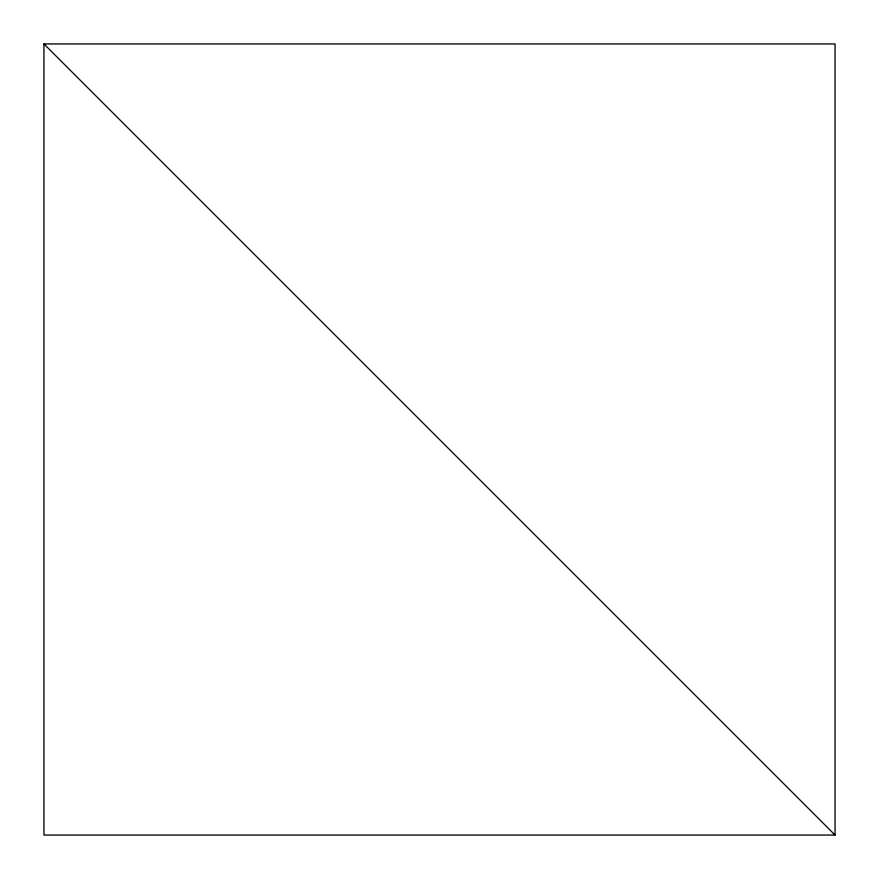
<?xml version="1.0" encoding="UTF-8"?>
<svg xmlns="http://www.w3.org/2000/svg" width="879" height="879" viewBox="0 0 879 879"><rect width="100%" height="100%" fill="white"/><g stroke="black" fill="none" stroke-linecap="round" stroke-linejoin="round"><path stroke-width="1.32" d="M43.95 43.95L835.05 43.95L835.05 835.05L43.95 835.05L43.95 43.95L835.05 835.05"/></g></svg>
